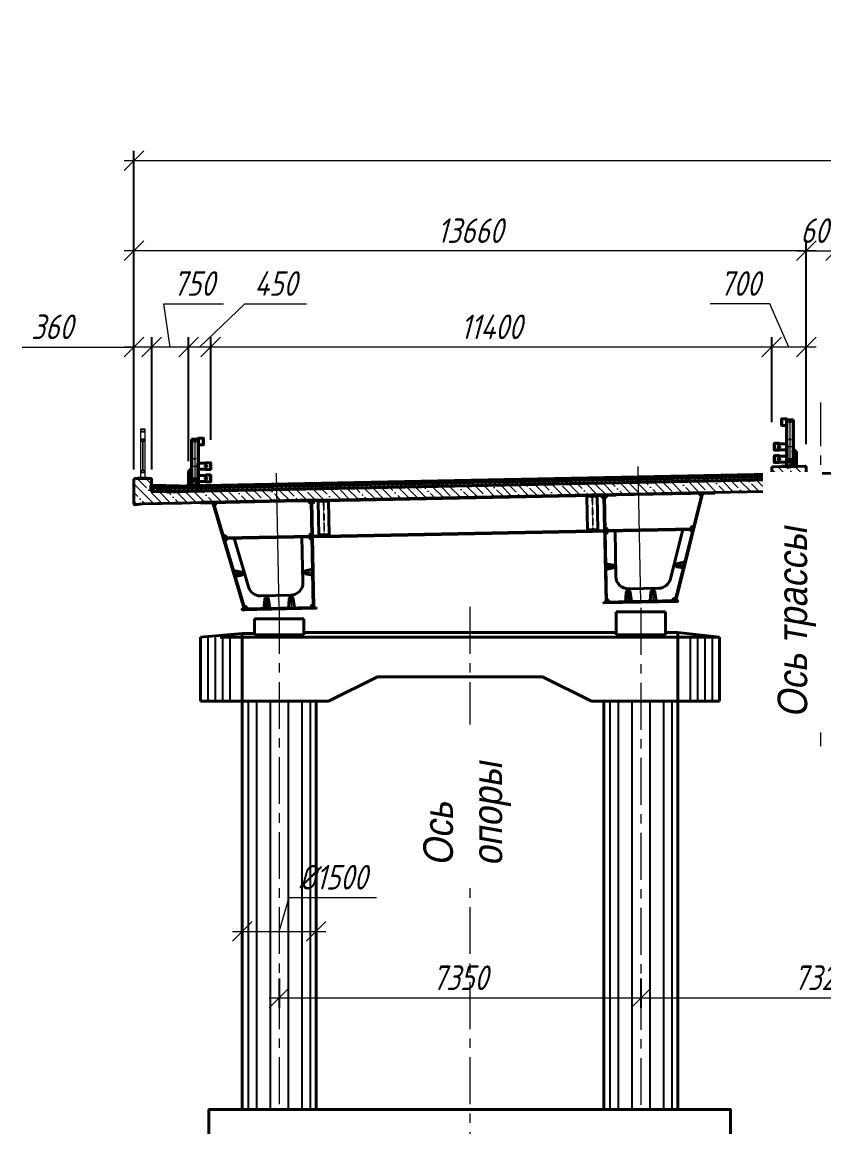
# Model space of a CAD drawing. Header units: millimetres. Extents: x 1864 to 10174863, y -4887456 to 5366151.
# Drawn here: x 8819936 to 8836228, y 5928 to 28370 of the extents above; entities that cross this region are included whole.
import ezdxf

# ---------------------------------------------------------------- set-up
doc = ezdxf.new("R2010")
doc.units = ezdxf.units.MM
for name, pattern in [('CENTER', [50.8, 31.75, -6.35, 6.35, -6.35]), ('DASHED', [7, 5, -2, 0]), ('HIDDEN2', [4.7625, 3.175, -1.5875]), ('JIS_08_11', [12.8, 11, -0.6, 0.6, -0.6])]:
    doc.linetypes.add(name, pattern=pattern)
for name, color, linetype, lineweight in [('!!ТЕКСТ', 3, 'Continuous', 20), ('!OIS-M-bolt', 150, 'Continuous', 20), ('!OIS-M-kontur', 40, 'Continuous', 40), ('!OIS-M-nevidim', 210, 'HIDDEN2', 25), ('!OIS-M-osi', 100, 'JIS_08_11', 20), ('!OIS-M-tonk', 160, 'Continuous', 30), ('S-BALK', 150, 'Continuous', 40), ('S-BALK-PPRB', 80, 'Continuous', 40), ('S-BALK-PROR', 133, 'Continuous', 20), ('S-DRGO', 21, 'Continuous', 20), ('S-GRID', 1, 'CENTER', 20), ('S-METL-TONK-NVEL', 14, 'DASHED', 20), ('S-OPOR', 2, 'Continuous', 40), ('S-POGR', 124, 'Continuous', 20), ('S-SECT-PATT', 105, 'Continuous', 15), ('S-VOTV-NVEL', 1, 'DASHED', 20), ('T-GRID', 52, 'CENTER', 15), ('Бетон', 9, 'Continuous', 40), ('Дорожная одежда', 171, 'Continuous', 40), ('ИС_Размер', 3, 'Continuous', 18), ('Монтажные стыки', 61, 'Continuous', 40), ('Поперечные ребра', 112, 'Continuous', 40), ('Штриховка', 2, 'Continuous', 5)]:
    doc.layers.add(name, color=color, linetype=linetype, lineweight=lineweight)
doc.layers.add('C-GEOL-PATT', color=250, linetype='Continuous')
doc.layers.add('S-PATT', color=252, linetype='Continuous')
doc.styles.add('0', font='isocpeur.ttf', dxfattribs={"width": 0.8, "oblique": 15})
doc.styles.add('ISOCPEUR', font='isocpeur.ttf', dxfattribs={"width": 0.8, "oblique": 15, "height": 2.5})
doc.styles.add('TM', font='mipgost.shx', dxfattribs={"width": 0.9, "oblique": 10})
doc.dimstyles.new('М200', dxfattribs={"dimscale": 200, "dimtxt": 2.5, "dimasz": 2, "dimexe": 1, "dimexo": 1, "dimgap": 0.8, "dimtad": 1, "dimdec": 0, "dimzin": 0, "dimdsep": 46, "dimtxsty": '0', "dimblk": 'OBLIQUE', "dimcen": 0.09, "dimdle": 1, "dimclrd": 256, "dimclre": 256, "dimclrt": 256, "dimadec": 4, "dimazin": 0, "dimtfac": 1, "dimtdec": 0, "dimtmove": 1, "dimatfit": 2, "dimfxl": 1, "dimtolj": 1, "dimtzin": 0, "dimlwd": -1, "dimarcsym": 0})

# ---------------------------------------------------------------- blocks, each defined once
blk = doc.blocks.new('_OBLIQUE')
at = {"color": 0, "linetype": 'ByBlock', "lineweight": -2}
blk.add_line((0.5, 0.5), (-0.5, -0.5), dxfattribs=at)
blk = doc.blocks.new('*D861')
at = {"layer": 'Defpoints', "color": 0, "linetype": 'Continuous', "transparency": 16777216}
for p in [(8822209, 23724), (8835869, 19594), (8822209, 19083)]:
    blk.add_point(p, dxfattribs=at)
at = {"layer": 'ИС_Размер', "lineweight": -2, "transparency": 16777216}
for p, q in [((8822209, 19283), (8822209, 23924)), ((8835869, 19794), (8835869, 23924))]:
    blk.add_line(p, q, dxfattribs=at)
at = {"layer": 'ИС_Размер', "transparency": 16777216}
blk.add_line((8836069, 23724), (8822009, 23724), dxfattribs=at)
at = {"layer": 'ИС_Размер', "linetype": 'Continuous', "transparency": 16777216, "xscale": 400, "yscale": 400, "zscale": 400, "rotation": 180}
blk.add_blockref('_OBLIQUE', (8822209, 23724), dxfattribs=at)
at = {"layer": 'ИС_Размер', "linetype": 'Continuous', "transparency": 16777216, "xscale": 400, "yscale": 400, "zscale": 400}
blk.add_blockref('_OBLIQUE', (8835869, 23724), dxfattribs=at)
at = {"layer": 'ИС_Размер', "linetype": 'Continuous', "transparency": 16777216, "insert": (8829039, 24134), "char_height": 500, "attachment_point": 5, "style": '0'}
blk.add_mtext('\\A1;13660', dxfattribs=at)
blk = doc.blocks.new('*D862')
at = {"layer": 'Defpoints', "color": 0, "linetype": 'Continuous', "transparency": 16777216}
for p in [(8835169, 21770), (8835169, 20044), (8835869, 20058)]:
    blk.add_point(p, dxfattribs=at)
at = {"layer": 'ИС_Размер', "transparency": 16777216}
for p, q in [((8835129, 22650), (8833915, 22650)), ((8835519, 21770), (8835129, 22650)), ((8836069, 21770), (8834969, 21770))]:
    blk.add_line(p, q, dxfattribs=at)
at = {"layer": 'ИС_Размер', "lineweight": -2, "transparency": 16777216}
for p, q in [((8835169, 20244), (8835169, 21970)), ((8835869, 20258), (8835869, 21970))]:
    blk.add_line(p, q, dxfattribs=at)
at = {"layer": 'ИС_Размер', "linetype": 'Continuous', "transparency": 16777216, "xscale": 400, "yscale": 400, "zscale": 400, "rotation": 180}
blk.add_blockref('_OBLIQUE', (8835169, 21770), dxfattribs=at)
at = {"layer": 'ИС_Размер', "linetype": 'Continuous', "transparency": 16777216, "xscale": 400, "yscale": 400, "zscale": 400}
blk.add_blockref('_OBLIQUE', (8835869, 21770), dxfattribs=at)
at = {"layer": 'ИС_Размер', "linetype": 'Continuous', "transparency": 16777216, "insert": (8834522, 23060), "char_height": 500, "attachment_point": 5, "style": '0'}
blk.add_mtext('\\A1;700', dxfattribs=at)
blk = doc.blocks.new('*D863')
at = {"layer": 'Defpoints', "color": 0, "linetype": 'Continuous', "transparency": 16777216}
for p in [(8823769, 21770), (8835169, 20044), (8823769, 19915)]:
    blk.add_point(p, dxfattribs=at)
at = {"layer": 'ИС_Размер', "transparency": 16777216}
blk.add_line((8835369, 21770), (8823569, 21770), dxfattribs=at)
at = {"layer": 'ИС_Размер', "lineweight": -2, "transparency": 16777216}
for p, q in [((8823769, 20115), (8823769, 21970)), ((8835169, 20244), (8835169, 21970))]:
    blk.add_line(p, q, dxfattribs=at)
at = {"layer": 'ИС_Размер', "linetype": 'Continuous', "transparency": 16777216, "xscale": 400, "yscale": 400, "zscale": 400, "rotation": 180}
blk.add_blockref('_OBLIQUE', (8823769, 21770), dxfattribs=at)
at = {"layer": 'ИС_Размер', "linetype": 'Continuous', "transparency": 16777216, "xscale": 400, "yscale": 400, "zscale": 400}
blk.add_blockref('_OBLIQUE', (8835169, 21770), dxfattribs=at)
at = {"layer": 'ИС_Размер', "linetype": 'Continuous', "transparency": 16777216, "insert": (8829469, 22180), "char_height": 500, "attachment_point": 5, "style": '0'}
blk.add_mtext('\\A1;11400', dxfattribs=at)
blk = doc.blocks.new('*D864')
at = {"layer": 'Defpoints', "color": 0, "linetype": 'Continuous', "transparency": 16777216}
for p in [(8823319, 21770), (8823769, 19684), (8823319, 19250)]:
    blk.add_point(p, dxfattribs=at)
at = {"layer": 'ИС_Размер', "transparency": 16777216}
for p, q in [((8823544, 21770), (8824459, 22650)), ((8824459, 22650), (8825713, 22650)), ((8823969, 21770), (8823119, 21770))]:
    blk.add_line(p, q, dxfattribs=at)
at = {"layer": 'ИС_Размер', "lineweight": -2, "transparency": 16777216}
for p, q in [((8823319, 19450), (8823319, 21970)), ((8823769, 19884), (8823769, 21970))]:
    blk.add_line(p, q, dxfattribs=at)
at = {"layer": 'ИС_Размер', "linetype": 'Continuous', "transparency": 16777216, "xscale": 400, "yscale": 400, "zscale": 400, "rotation": 180}
blk.add_blockref('_OBLIQUE', (8823319, 21770), dxfattribs=at)
at = {"layer": 'ИС_Размер', "linetype": 'Continuous', "transparency": 16777216, "xscale": 400, "yscale": 400, "zscale": 400}
blk.add_blockref('_OBLIQUE', (8823769, 21770), dxfattribs=at)
at = {"layer": 'ИС_Размер', "linetype": 'Continuous', "transparency": 16777216, "insert": (8825086, 23060), "char_height": 500, "attachment_point": 5, "style": '0'}
blk.add_mtext('\\A1;450', dxfattribs=at)
blk = doc.blocks.new('*D865')
at = {"layer": 'Defpoints', "color": 0, "linetype": 'Continuous', "transparency": 16777216}
for p in [(8822569, 21770), (8822569, 19083), (8823319, 19250)]:
    blk.add_point(p, dxfattribs=at)
at = {"layer": 'ИС_Размер', "transparency": 16777216}
for p, q in [((8822944, 21770), (8822816, 22650)), ((8822816, 22650), (8824030, 22650)), ((8823519, 21770), (8822369, 21770))]:
    blk.add_line(p, q, dxfattribs=at)
at = {"layer": 'ИС_Размер', "lineweight": -2, "transparency": 16777216}
for p, q in [((8822569, 19283), (8822569, 21970)), ((8823319, 19450), (8823319, 21970))]:
    blk.add_line(p, q, dxfattribs=at)
at = {"layer": 'ИС_Размер', "linetype": 'Continuous', "transparency": 16777216, "xscale": 400, "yscale": 400, "zscale": 400, "rotation": 180}
blk.add_blockref('_OBLIQUE', (8822569, 21770), dxfattribs=at)
at = {"layer": 'ИС_Размер', "linetype": 'Continuous', "transparency": 16777216, "xscale": 400, "yscale": 400, "zscale": 400}
blk.add_blockref('_OBLIQUE', (8823319, 21770), dxfattribs=at)
at = {"layer": 'ИС_Размер', "linetype": 'Continuous', "transparency": 16777216, "insert": (8823423, 23060), "char_height": 500, "attachment_point": 5, "style": '0'}
blk.add_mtext('\\A1;750', dxfattribs=at)
blk = doc.blocks.new('*D866')
at = {"layer": 'Defpoints', "color": 0, "linetype": 'Continuous', "transparency": 16777216}
for p in [(8822209, 21770), (8822209, 19083), (8822569, 19083)]:
    blk.add_point(p, dxfattribs=at)
at = {"layer": 'ИС_Размер', "transparency": 16777216}
for p, q in [((8819936, 21770), (8822209, 21770)), ((8822769, 21770), (8822009, 21770))]:
    blk.add_line(p, q, dxfattribs=at)
at = {"layer": 'ИС_Размер', "lineweight": -2, "transparency": 16777216}
for p, q in [((8822209, 19283), (8822209, 21970)), ((8822569, 19283), (8822569, 21970))]:
    blk.add_line(p, q, dxfattribs=at)
at = {"layer": 'ИС_Размер', "linetype": 'Continuous', "transparency": 16777216, "xscale": 400, "yscale": 400, "zscale": 400, "rotation": 180}
blk.add_blockref('_OBLIQUE', (8822209, 21770), dxfattribs=at)
at = {"layer": 'ИС_Размер', "linetype": 'Continuous', "transparency": 16777216, "xscale": 400, "yscale": 400, "zscale": 400}
blk.add_blockref('_OBLIQUE', (8822569, 21770), dxfattribs=at)
at = {"layer": 'ИС_Размер', "linetype": 'Continuous', "transparency": 16777216, "insert": (8820543, 22180), "char_height": 500, "attachment_point": 5, "style": '0'}
blk.add_mtext('\\A1;360', dxfattribs=at)
blk = doc.blocks.new('tu5262_010_M16_BW_P')
at = {"color": 0, "linetype": 'ByBlock', "lineweight": -2}
blk.add_lwpolyline([(7, -12), (14, 0), (7, 12), (-7, 12), (-14, 0), (-7, -12)], close=True, dxfattribs=at)
blk.add_circle((0, 0), 15, dxfattribs=at)
blk = doc.blocks.new('tu5262_010_M16_NW_S')
at = {"layer": '!OIS-M-nevidim'}
for p, q in [((18, 6), (24, 6)), ((18, -6), (24, -6))]:
    blk.add_line(p, q, dxfattribs=at)
at = {"color": 0, "linetype": 'ByBlock', "lineweight": -2, "ltscale": 0.2}
for p, q in [((3, 7), (18, 7)), ((3, -7), (18, -7))]:
    blk.add_line(p, q, dxfattribs=at)
for points in [[(0, 15), (3, 15), (3, -15), (0, -15)], [(3, 14), (18, 14), (18, -14), (3, -14)], [(18, 8), (24, 8), (24, -8), (18, -8)]]:
    blk.add_lwpolyline(points, dxfattribs=at)
blk = doc.blocks.new('tu5262_010_M16_BW_S')
at = {"color": 0, "linetype": 'ByBlock', "lineweight": -2}
for p, q in [((-3, 6.55), (-13, 6.55)), ((-3, -6.55), (-13, -6.55))]:
    blk.add_line(p, q, dxfattribs=at)
for points in [[(-3, 13.1), (-13, 13.1), (-13, -13.1), (-3, -13.1)], [(0, 15), (-3, 15), (-3, -15), (0, -15)]]:
    blk.add_lwpolyline(points, dxfattribs=at)
blk = doc.blocks.new('tu5262_010_СК')
at = {"layer": '!OIS-M-bolt'}
for p, q in [((0, 6), (12.5, 6)), ((12.5, -8), (12.5, 8)), ((0, -6), (12.5, -6))]:
    blk.add_line(p, q, dxfattribs=at)
at = {"layer": '!OIS-M-bolt', "flags": 128}
for points in [[(0, 8), (20.5, 8)], [(24.5, 12), (34.5, 12), (34.5, -12), (24.5, -12)], [(20.5, -8), (0, -8)]]:
    blk.add_lwpolyline(points, dxfattribs=at)
blk.add_lwpolyline([(6.5, -18), (6.5, -22), (15.5, -22, 0.4142136), (24.5, -13), (24.5, 13, 0.4142136), (15.5, 22), (6.5, 22), (6.5, 18), (15.5, 18, -0.4142136), (20.5, 13), (20.5, -13, -0.4142136), (15.5, -18)], format="xyb", close=True, dxfattribs=at)
at = {"layer": '!OIS-M-osi'}
blk.add_line((44.5, 0), (-38, 0), dxfattribs=at)
at = {"layer": '!OIS-M-tonk'}
blk.add_line((34.5, 0), (24.5, 0), dxfattribs=at)
blk = doc.blocks.new('11МО-500кдж')
at = {"layer": '!OIS-M-nevidim'}
for p, q in [((75, 460), (75, 340)), ((215, 460), (215, 340)), ((75, 210), (75, 90)), ((215, 210), (215, 90))]:
    blk.add_line(p, q, dxfattribs=at)
at = {"layer": '!OIS-M-osi'}
for p, q in [((-35, 900), (96, 900)), ((-98, 300), (-42, 300)), ((-70, 400), (74, 400)), ((-70, 272), (-70, 328)), ((-98, 50), (-42, 50)), ((-30, 125), (-30, 75)), ((30, 125), (30, 75)), ((111, 25), (111, -25))]:
    blk.add_line(p, q, dxfattribs=at)
for points in [[(0, 950), (0, -40)], [(27, 550), (-27, 550)], [(88, 400), (34, 400)], [(88, 150), (34, 150)], [(91, 50), (34, 50)]]:
    blk.add_lwpolyline(points, dxfattribs=at)
at = {"layer": '!OIS-M-tonk'}
blk.add_lwpolyline([(-58, 150), (58, 150)], dxfattribs=at)
for p, q in [((70, 950), (-70, 950)), ((-70, 950), (-70, 8)), ((-66, 950), (-66, 13)), ((66, 950), (66, 8)), ((70, 8), (70, 950))]:
    blk.add_line(p, q)
for points in [[(162, 830), (78, 830, -0.414214), (70, 838), (70, 962, -0.414214), (78, 970), (162, 970, -0.414214), (170, 962), (170, 838, -0.414214)], [(166, 838, -0.414214), (162, 834), (78, 834, -0.414214), (74, 838), (74, 962, -0.414214), (78, 966), (162, 966, -0.414214), (166, 962)], [(228, 330), (312, 330, 0.414214), (320, 338), (320, 462, 0.414214), (312, 470), (228, 470, 0.414214), (220, 462), (220, 338, 0.414214)], [(316, 338, -0.414214), (312, 334), (228, 334, -0.414214), (224, 338), (224, 462, -0.414214), (228, 466), (312, 466, -0.414214), (316, 462)], [(312, 80), (228, 80, -0.414214), (220, 88), (220, 212, -0.414214), (228, 220), (312, 220, -0.414214), (320, 212), (320, 88, -0.414214)], [(312, 84), (228, 84, -0.414214), (224, 88), (224, 212, -0.414214), (228, 216), (312, 216, -0.414214), (316, 212), (316, 88, -0.414214)]]:
    blk.add_lwpolyline(points, format="xyb", close=True)
for points in [[(70, 340), (220, 340), (220, 460), (70, 460)], [(70, 90), (220, 90), (220, 210), (70, 210)]]:
    blk.add_lwpolyline(points, close=True)
for points in [[(-130, 8), (-130, 293), (-80, 343), (-80, 343), (-70, 343), (-70, 8), (-130, 8)], [(-58, 8), (-58, 0), (58, 0), (58, 8), (-58, 8), (-58, 0)]]:
    blk.add_lwpolyline(points)
for points in [[(158, 0), (63, 0, -0.414214), (58, 5), (58, 448), (66, 448), (66, 13, 0.414214), (71, 8), (158, 8), (158, 0)], [(-155, 0), (-63, 0, 0.414214), (-58, 5), (-58, 150), (-66, 150), (-66, 13, -0.414214), (-71, 8), (-155, 8), (-155, 0)]]:
    blk.add_lwpolyline(points, format="xyb")
at = {"layer": '!OIS-M-bolt', "extrusion": (0, 0, -1), "zscale": -0.9999999999999998}
for p in [(0, 900), (0, 550), (30, 100), (-30, 100)]:
    blk.add_blockref('tu5262_010_M16_BW_P', p, dxfattribs=at)
at = {"layer": '!OIS-M-bolt', "extrusion": (0, 0, -1), "xscale": -1, "zscale": -1, "rotation": 180}
for name, p in [('tu5262_010_M16_NW_S', (-66, 900)), ('tu5262_010_M16_BW_S', (-74, 900)), ('tu5262_010_M16_NW_S', (-58, 400)), ('tu5262_010_M16_BW_S', (-70, 400)), ('tu5262_010_M16_NW_S', (-215, 400)), ('tu5262_010_M16_NW_S', (-58, 150)), ('tu5262_010_M16_NW_S', (-58, 50)), ('tu5262_010_M16_BW_S', (-70, 150)), ('tu5262_010_M16_BW_S', (-70, 50)), ('tu5262_010_M16_NW_S', (-215, 150))]:
    blk.add_blockref(name, p, dxfattribs=at)
at = {"layer": '!OIS-M-bolt', "extrusion": (0, 0, -1), "zscale": -1, "rotation": 180}
for name, p in [('tu5262_010_M16_BW_S', (70, 300)), ('tu5262_010_M16_NW_S', (66, 300)), ('tu5262_010_M16_BW_S', (70, 50)), ('tu5262_010_M16_NW_S', (58, 50))]:
    blk.add_blockref(name, p, dxfattribs=at)
at = {"layer": '!OIS-M-bolt', "color": 0, "linetype": 'ByBlock', "extrusion": (0, 0, -1), "xscale": -1, "zscale": -1}
for p in [(-220, 400), (-220, 150)]:
    blk.add_blockref('tu5262_010_СК', p, dxfattribs=at)
blk = doc.blocks.new('Из_буфера16138')
at = {"layer": 'S-SECT-PATT'}
h = blk.add_hatch(dxfattribs=at)
h.set_pattern_fill('ANSI37', color=256, scale=5)
h.set_pattern_definition([(45, (-5201642.761, -517269.572), (-11.22532015, 11.22532015), []), (135, (-5201642.761, -517269.572), (-11.22532015, -11.22532015), [])])
h.paths.add_polyline_path([(-102, 0), (92, 0), (92, 10), (-92, 10)])
at = {"layer": 'S-DRGO'}
blk.add_lwpolyline([(92, 0), (-92, 0), (-92, 10), (92, 10)], close=True, dxfattribs=at)
at = {"layer": 'S-POGR'}
for points in [[(-34, 1004), (34, 1004, -0.414214), (40, 998), (40, 950, -0.414214), (34, 944), (-34, 944, -0.414214), (-40, 950), (-40, 998, -0.414214)], [(-34, 1000), (34, 1000, -0.414214), (36, 998), (36, 950, -0.414214), (34, 948), (-34, 948, -0.414214), (-36, 950), (-36, 998, -0.414214)]]:
    blk.add_lwpolyline(points, format="xyb", close=True, dxfattribs=at)
for points in [[(40, 16), (-40, 16), (-40, 944), (40, 944), (40, 16)], [(30, 794), (-30, 794), (-30, 754), (30, 754), (30, 794)], [(7, 754), (-7, 754), (-7, 156), (7, 156), (7, 754)], [(30, 156), (-30, 156), (-30, 116), (30, 116), (30, 156)]]:
    blk.add_lwpolyline(points, dxfattribs=at)
for points in [[(26, 790), (-26, 790), (-26, 758), (26, 758)], [(-92, 16), (-92, 10), (92, 10), (92, 16)], [(26, 152), (-26, 152), (-26, 120), (26, 120)]]:
    blk.add_lwpolyline(points, close=True, dxfattribs=at)
blk = doc.blocks.new('*D853')
at = {"layer": 'Defpoints', "color": 0, "linetype": 'Continuous', "transparency": 16777216}
for p in [(8836469, 23724), (8835869, 23479), (8836469, 23479)]:
    blk.add_point(p, dxfattribs=at)
at = {"layer": 'ИС_Размер', "lineweight": -2, "transparency": 16777216}
for p, q in [((8835869, 23679), (8835869, 23924)), ((8836469, 23679), (8836469, 23924))]:
    blk.add_line(p, q, dxfattribs=at)
at = {"layer": 'ИС_Размер', "transparency": 16777216}
blk.add_line((8835669, 23724), (8836669, 23724), dxfattribs=at)
at = {"layer": 'ИС_Размер', "linetype": 'Continuous', "transparency": 16777216, "xscale": 400, "yscale": 400, "zscale": 400, "rotation": 180}
blk.add_blockref('_OBLIQUE', (8835869, 23724), dxfattribs=at)
at = {"layer": 'ИС_Размер', "linetype": 'Continuous', "transparency": 16777216, "xscale": 400, "yscale": 400, "zscale": 400}
blk.add_blockref('_OBLIQUE', (8836469, 23724), dxfattribs=at)
at = {"layer": 'ИС_Размер', "linetype": 'Continuous', "transparency": 16777216, "insert": (8836169, 24134), "char_height": 500, "attachment_point": 5, "style": '0'}
blk.add_mtext('\\A1;600', dxfattribs=at)
blk = doc.blocks.new('*D854')
at = {"layer": 'Defpoints', "color": 0, "linetype": 'Continuous', "transparency": 16777216}
for p in [(8854079, 25558), (8854079, 19684), (8822209, 19083)]:
    blk.add_point(p, dxfattribs=at)
at = {"layer": 'ИС_Размер', "lineweight": -2, "transparency": 16777216}
for p, q in [((8822209, 19283), (8822209, 25758)), ((8854079, 19884), (8854079, 25758))]:
    blk.add_line(p, q, dxfattribs=at)
at = {"layer": 'ИС_Размер', "transparency": 16777216}
blk.add_line((8822009, 25558), (8854279, 25558), dxfattribs=at)
at = {"layer": 'ИС_Размер', "linetype": 'Continuous', "transparency": 16777216, "xscale": 400, "yscale": 400, "zscale": 400, "rotation": 180}
blk.add_blockref('_OBLIQUE', (8822209, 25558), dxfattribs=at)
at = {"layer": 'ИС_Размер', "linetype": 'Continuous', "transparency": 16777216, "xscale": 400, "yscale": 400, "zscale": 400}
blk.add_blockref('_OBLIQUE', (8854079, 25558), dxfattribs=at)
at = {"layer": 'ИС_Размер', "linetype": 'Continuous', "transparency": 16777216, "insert": (8838144, 25968), "char_height": 500, "attachment_point": 5, "style": '0'}
blk.add_mtext('\\A1;31870', dxfattribs=at)
blk = doc.blocks.new('*D855')
at = {"layer": 'Defpoints', "color": 0, "linetype": 'Continuous', "transparency": 16777216}
for p in [(8839829, 10018), (8832509, 9145), (8839829, 8548)]:
    blk.add_point(p, dxfattribs=at)
at = {"layer": 'ИС_Размер', "lineweight": -2, "transparency": 16777216}
for p, q in [((8839829, 9818), (8839829, 8348)), ((8832509, 8945), (8832509, 8348))]:
    blk.add_line(p, q, dxfattribs=at)
at = {"layer": 'ИС_Размер', "transparency": 16777216}
blk.add_line((8832309, 8548), (8840029, 8548), dxfattribs=at)
at = {"layer": 'ИС_Размер', "linetype": 'Continuous', "transparency": 16777216, "xscale": 400, "yscale": 400, "zscale": 400, "rotation": 180}
blk.add_blockref('_OBLIQUE', (8832509, 8548), dxfattribs=at)
at = {"layer": 'ИС_Размер', "linetype": 'Continuous', "transparency": 16777216, "xscale": 400, "yscale": 400, "zscale": 400}
blk.add_blockref('_OBLIQUE', (8839829, 8548), dxfattribs=at)
at = {"layer": 'ИС_Размер', "linetype": 'Continuous', "transparency": 16777216, "insert": (8836169, 8958), "char_height": 500, "attachment_point": 5, "style": '0'}
blk.add_mtext('\\A1;7320', dxfattribs=at)
blk = doc.blocks.new('*D857')
at = {"layer": 'Defpoints', "color": 0, "linetype": 'Continuous', "transparency": 16777216}
for p in [(8825159, 9145), (8832509, 9145), (8832509, 8548)]:
    blk.add_point(p, dxfattribs=at)
at = {"layer": 'ИС_Размер', "lineweight": -2, "transparency": 16777216}
for p, q in [((8825159, 8945), (8825159, 8348)), ((8832509, 8945), (8832509, 8348))]:
    blk.add_line(p, q, dxfattribs=at)
at = {"layer": 'ИС_Размер', "transparency": 16777216}
blk.add_line((8824959, 8548), (8832709, 8548), dxfattribs=at)
at = {"layer": 'ИС_Размер', "linetype": 'Continuous', "transparency": 16777216, "xscale": 400, "yscale": 400, "zscale": 400, "rotation": 180}
blk.add_blockref('_OBLIQUE', (8825159, 8548), dxfattribs=at)
at = {"layer": 'ИС_Размер', "linetype": 'Continuous', "transparency": 16777216, "xscale": 400, "yscale": 400, "zscale": 400}
blk.add_blockref('_OBLIQUE', (8832509, 8548), dxfattribs=at)
at = {"layer": 'ИС_Размер', "linetype": 'Continuous', "transparency": 16777216, "insert": (8828834, 8958), "char_height": 500, "attachment_point": 5, "style": '0'}
blk.add_mtext('\\A1;7350', dxfattribs=at)
blk = doc.blocks.new('*D858')
at = {"layer": 'Defpoints', "color": 0, "linetype": 'Continuous', "transparency": 16777216}
for p in [(8824409, 9900), (8825909, 9900), (8825909, 9900)]:
    blk.add_point(p, dxfattribs=at)
at = {"layer": 'ИС_Размер', "transparency": 16777216}
for p, q in [((8825159, 9900), (8825366, 10590)), ((8825366, 10590), (8827140, 10590)), ((8824209, 9900), (8826109, 9900))]:
    blk.add_line(p, q, dxfattribs=at)
at = {"layer": 'ИС_Размер', "linetype": 'Continuous', "transparency": 16777216, "xscale": 400, "yscale": 400, "zscale": 400, "rotation": 180}
blk.add_blockref('_OBLIQUE', (8824409, 9900), dxfattribs=at)
at = {"layer": 'ИС_Размер', "linetype": 'Continuous', "transparency": 16777216, "xscale": 400, "yscale": 400, "zscale": 400}
blk.add_blockref('_OBLIQUE', (8825909, 9900), dxfattribs=at)
at = {"layer": 'ИС_Размер', "linetype": 'Continuous', "transparency": 16777216, "insert": (8826253, 11000), "char_height": 500, "attachment_point": 5, "style": '0'}
blk.add_mtext('\\A1;%%C1500', dxfattribs=at)

msp = doc.modelspace()

# ---------------------------------------------------------------- hatches: boundary and pattern name
at = {"layer": 'Штриховка', "ltscale": 166.666667}
h = msp.add_hatch(dxfattribs=at)
h.set_pattern_fill('БЕТОН И ИЗДЕЛИЯ ИЗ НЕГО', color=256, scale=50, angle=180, pattern_type=2)
h.set_pattern_definition([(135, (8997612.2, -174445.92), (176.7767, 176.7767), []), (135, (8997435.42, -174445.92), (176.7767, 176.7767), [312.5, -67.5, 0, -67.5])])
h.paths.add_polyline_path([(8835698.9, 18851.2), (8835848.9, 18831.2), (8835868.9, 18851.2), (8835868.9, 19330.7), (8835848.9, 19350.3), (8835188.9, 19337.1), (8835168.9, 19316.7), (8835168.9, 19186.7), (8835188.9, 19186.7), (8835188.9, 19096.7), (8835163.3, 19070.6), (8822968.9, 18826.7), (8822574, 18836.6), (8822548.6, 18862.5), (8822548.6, 18952.4), (8822568.6, 18952.5), (8822568.6, 19082.5), (8822548.6, 19102.5), (8822228.6, 19102.5), (8822208.6, 19082.5), (8822208.6, 18582.8), (8822228.6, 18562.8), (8822378.6, 18582.8)])
h = msp.add_hatch(dxfattribs=at)
h.set_pattern_fill('НЕМЕТАЛЛИЧЕСКИЕ МАТЕРИАЛЫ', color=256, scale=25, angle=180, pattern_type=2)
h.set_pattern_definition([(135, (8997612.19, -174445.92), (44.194174, 44.194174), []), (45, (8997612.19, -174445.92), (44.194174, -44.194174), [])])
edge = h.paths.add_edge_path()
edge.add_line((8835163.3, 19070.6), (8835188.9, 19096.7))
edge.add_line((8835188.9, 19096.7), (8835188.9, 19186.7))
edge.add_line((8835188.9, 19186.7), (8835170.3, 19186.7))
edge.add_line((8835170.3, 19186.7), (8835071.1, 19184.7))
edge.add_line((8835071.1, 19184.7), (8823506.9, 18953.5))
edge.add_line((8823506.9, 18953.5), (8823506.9, 18950.3))
edge.add_line((8823506.9, 18950.3), (8823459.9, 18950.3))
edge.add_line((8823459.9, 18950.3), (8823411.9, 18950.3))
edge.add_arc((8823411.9, 18955.3), 5, 229.53933, 269.99942)
edge.add_line((8823408.7, 18951.5), (8823406.9, 18951.5))
edge.add_line((8823406.9, 18950.3), (8823406.9, 18951.5))
edge.add_line((8822968.9, 18942.7), (8823406.9, 18950.3))
edge.add_line((8822968.9, 18942.7), (8822568.6, 18960.7))
edge.add_line((8822568.6, 18960.7), (8822547.3, 18863.8))
edge.add_line((8822547.3, 18863.8), (8822572.7, 18837.9))
edge.add_line((8822968.9, 18826.7), (8822572.7, 18837.9))
edge.add_line((8822968.9, 18826.7), (8835163.3, 19070.6))

# ---------------------------------------------------------------- linework, layer by layer
at = {"layer": 'S-BALK', "ltscale": 333.333333}
for p, q in [((8824458.7, 16434, -5778.2), (8824408.8, 16433, -5778.2)), ((8833207.1, 16600.9, -5778.2), (8833257.1, 16601.9, -5778.2))]:
    msp.add_line(p, q, dxfattribs=at)
at = {"layer": 'S-BALK', "ltscale": 333.333333, "elevation": -5778.2, "flags": 128}
for points in [[(8826054.4, 18666.3), (8825574.5, 18656.7), (8825574.8, 18640.7), (8826054.7, 18650.3), (8826054.4, 18666.3)], [(8825820.8, 18645.7), (8825864.1, 16478.1), (8825852.1, 16477.9), (8825808.8, 18645.4), (8825820.8, 18645.7)], [(8831523.4, 18767.7), (8832003.3, 18777.3), (8832003.6, 18761.3), (8831523.7, 18751.7), (8831523.4, 18767.7)], [(8831757.7, 18756.4), (8831801, 16588.8), (8831813, 16589.1), (8831769.7, 18756.6), (8831757.7, 18756.4)], [(8833217.3, 16617.2), (8833205.7, 16620.1), (8833752.7, 18796.3), (8833764.3, 18793.4), (8833217.3, 16617.2)], [(8833523, 18807.7), (8834002.9, 18817.3), (8834003.2, 18801.3), (8833523.3, 18791.7), (8833523, 18807.7)], [(8824054.8, 18626.3), (8823574.9, 18616.7), (8823575.2, 18600.7), (8824055.1, 18610.3), (8824054.8, 18626.3)], [(8824447.8, 16449.8), (8824459.4, 16453.2), (8823825.8, 18605.8), (8823814.3, 18602.4), (8824447.8, 16449.8)], [(8831757, 16588), (8831757.4, 16572), (8833257.1, 16601.9), (8833256.7, 16617.9), (8831757, 16588)], [(8825908.1, 16479), (8825908.5, 16463), (8824408.8, 16433), (8824408.4, 16449), (8825908.1, 16479)]]:
    msp.add_lwpolyline(points, dxfattribs=at)
at = {"layer": 'S-BALK', "ltscale": 166.666667, "elevation": -5778.2, "flags": 128}
for points in [[(8826068.7, 17954.5), (8826069.1, 17934.5), (8825835.1, 17929.8), (8825820.8, 18645.7), (8826054.7, 18650.3)], [(8826054.7, 18650.3), (8826055.1, 18634.3)], [(8831537.7, 18055.9), (8831538.1, 18035.9), (8831772, 18040.5), (8831757.7, 18756.4), (8831523.7, 18751.7)], [(8831523.7, 18751.7), (8831524.1, 18735.7)], [(8831772, 18040.5), (8831538.1, 18035.9), (8831538.3, 18023.9), (8831772.2, 18028.5), (8831772, 18040.5)], [(8831784, 18040.8), (8831784.2, 18028.8), (8833568.8, 18064.5), (8833568.5, 18076.5), (8831784, 18040.8)], [(8825823.1, 17929.6), (8825823.4, 17917.6), (8824038.8, 17881.9), (8824038.6, 17893.9), (8825823.1, 17929.6)], [(8825835.1, 17929.8), (8826069.1, 17934.5), (8826069.3, 17922.5), (8825835.4, 17917.8), (8825835.1, 17929.8)]]:
    msp.add_lwpolyline(points, dxfattribs=at)
at = {"layer": 'S-BALK', "ltscale": 166.666667}
for centre, start, end in [((8825808.8, 18645.4, -5778.2), 181.14576, 271.14576), ((8825820.8, 18645.7, -5778.2), 271.14576, 1.14576), ((8831757.7, 18756.4, -5778.2), 181.14576, 271.14576), ((8831769.7, 18756.6, -5778.2), 271.14576, 1.14576), ((8833752.7, 18796.3, -5778.2), 181.14576, 255.89064), ((8823825.8, 18605.8, -5778.2), 286.40088, 1.14576), ((8825823.1, 17929.6, -5778.2), 91.14576, 181.14576), ((8831784, 18040.8, -5778.2), 1.14576, 91.14576), ((8833571.8, 18076.5, -5778.2), 75.89064, 181.14576), ((8824035.3, 17893.8, -5778.2), 1.14576, 106.40088)]:
    msp.add_arc(centre, 50, start, end, dxfattribs=at)
at = {"layer": 'S-BALK-PPRB', "ltscale": 166.666667, "elevation": -5778.2, "flags": 128}
for points in [[(8824054.8, 18626.3), (8825574.5, 18656.7), (8825574.8, 18644.7), (8824055.1, 18614.3), (8824054.8, 18626.3)], [(8826464.4, 18666.5), (8826464.7, 18654.5), (8831513.7, 18755.5), (8831513.4, 18767.5), (8826054.6, 18658.3)], [(8826055.2, 18626.3), (8826054.8, 18646.3), (8831513.7, 18755.5)], [(8831513.7, 18755.5), (8831514.1, 18735.5)], [(8833523, 18807.7), (8832003.3, 18777.3), (8832003.6, 18765.3), (8833523.3, 18795.7), (8833523, 18807.7)], [(8831527.7, 18055.7), (8831528.1, 18035.7), (8826069.2, 17926.5), (8826068.8, 17946.5)], [(8826069.2, 17926.5), (8826069.5, 17914.5), (8831528.3, 18023.7), (8831528.1, 18035.7), (8826069.2, 17926.5)]]:
    msp.add_lwpolyline(points, dxfattribs=at)
at = {"layer": 'S-BALK-PPRB', "ltscale": 166.666667, "elevation": -5778.2}
for points in [[(8833361.5, 18060.3), (8833109.9, 17059.3, -0.3382133), (8832872.4, 16870.3), (8832257.7, 16858, -0.4142136), (8832002.8, 17103), (8831984.2, 18032.8)], [(8824246.1, 17886), (8824537.5, 16895.9, 0.3382133), (8824782.4, 16716.5), (8825397, 16728.8, 0.4142136), (8825642, 16983.8), (8825623.4, 17913.6)], [(8824848.3, 16457.8), (8824864.9, 16642.5, -0.8962312), (8824944.4, 16644.1), (8824968.3, 16460.2)], [(8825468.2, 16470.2), (8825444.3, 16654.1, 0.8962312), (8825364.8, 16652.5), (8825348.2, 16467.8)], [(8832197, 16596.8), (8832213.5, 16781.5, -0.8962312), (8832293, 16783.1), (8832316.9, 16599.1)], [(8832816.8, 16609.1), (8832792.9, 16793.1, 0.8962312), (8832713.4, 16791.5), (8832696.9, 16606.7)]]:
    msp.add_lwpolyline(points, format="xyb", dxfattribs=at)
at = {"layer": 'S-BALK-PPRB', "elevation": -5778.2, "flags": 128}
for points in [[(8831797.5, 17367.9), (8831944.2, 17340.2, -0.8121077), (8831945.4, 17281.5), (8831799.9, 17247.9)], [(8833402.8, 17404), (8833238.2, 17366.1, 0.8121077), (8833239.4, 17307.4), (8833372.2, 17282.3)], [(8824231.1, 17228.6), (8824397, 17197.3, -0.8121077), (8824398.2, 17138.6), (8824266.6, 17108.2)], [(8825836.6, 17256.7), (8825691.1, 17223.1, 0.8121077), (8825692.2, 17164.4), (8825839, 17136.7)]]:
    msp.add_lwpolyline(points, format="xyb", dxfattribs=at)
at = {"layer": 'S-BALK-PPRB', "ltscale": 166.666667}
for centre, start, end in [((8831784.2, 18028.8, -5778.2), 271.14576, 1.14576), ((8833568.8, 18064.5, -5778.2), 181.14576, 255.89064), ((8824038.8, 17881.9, -5778.2), 286.40088, 1.14576), ((8825823.4, 17917.6, -5778.2), 181.14576, 271.14576), ((8831813, 16589.1, -5778.2), 1.14576, 91.14576), ((8833204.9, 16616.9, -5778.2), 75.89064, 181.14576), ((8824460.3, 16450, -5778.2), 1.14576, 106.40088), ((8825852.1, 16477.9, -5778.2), 91.14576, 181.14576)]:
    msp.add_arc(centre, 50, start, end, dxfattribs=at)
at = {"layer": 'S-BALK-PROR', "elevation": -5778.2}
for points in [[(8831798.8, 17301.9), (8831938.8, 17304.7), (8831938.5, 17316.7), (8831798.5, 17313.9)], [(8833385.1, 17333.7), (8833245.1, 17330.9), (8833244.9, 17342.9), (8833384.8, 17345.7)], [(8824251.6, 17159), (8824391.6, 17161.8), (8824391.3, 17173.8), (8824251.4, 17171)], [(8825837.9, 17190.7), (8825697.9, 17187.9), (8825697.7, 17199.9), (8825837.7, 17202.7)], [(8824897.7, 16638.8), (8824911.7, 16639.1), (8824915.3, 16459.1), (8824901.3, 16458.8)], [(8825411.6, 16649.1), (8825397.6, 16648.8), (8825401.2, 16468.8), (8825415.2, 16469.1)], [(8832246.4, 16777.8), (8832260.3, 16778.1), (8832263.9, 16598.1), (8832250, 16597.8)], [(8832760.2, 16788.1), (8832746.3, 16787.8), (8832749.9, 16607.8), (8832763.8, 16608.1)]]:
    msp.add_lwpolyline(points, close=True, dxfattribs=at)
at = {"layer": 'S-GRID', "linetype": 'CENTER', "ltscale": 30}
for p, q in [((8836168.9, 13660.2, -5778.2), (8836168.9, 20640.2, -5778.2)), ((8825158.6, 16489.3, -5778.2), (8825158.6, 6279.2, -5778.2)), ((8829033.6, 16489.3, -5778.2), (8829033.6, -2299.6, -5778.2)), ((8832508.6, 16471, -5778.2), (8832508.6, 6279.2, -5778.2))]:
    msp.add_line(p, q, dxfattribs=at)
at = {"layer": 'S-METL-TONK-NVEL'}
for p, q in [((8826055.1, 18634.3, -5778.2), (8826068.7, 17954.5, -5778.2)), ((8826065.1, 18634.5, -5778.2), (8826078.7, 17954.7, -5778.2)), ((8831514.1, 18735.5, -5778.2), (8831527.7, 18055.7, -5778.2)), ((8831524.1, 18735.7, -5778.2), (8831537.7, 18055.9, -5778.2))]:
    msp.add_line(p, q, dxfattribs=at)
at = {"layer": 'S-OPOR'}
for p, q in [((8832008.6, 16387.6, -5778.2), (8833008.6, 16387.6, -5778.2)), ((8832008.6, 16387.6, -5778.2), (8832008.6, 15923.1, -5778.2)), ((8833008.6, 16387.6, -5778.2), (8833008.6, 15923.1, -5778.2)), ((8825658.6, 16248, -5778.2), (8824658.6, 16248, -5778.2)), ((8824658.6, 16248, -5778.2), (8824658.6, 15923.1, -5778.2)), ((8825658.6, 16248, -5778.2), (8825658.6, 15923.1, -5778.2)), ((8823558.6, 15873, -5778.2), (8824408.6, 15948, -5778.2)), ((8824408.6, 15948, -5778.2), (8824408.6, 14573, -5778.2)), ((8824408.6, 15948, -5778.2), (8824658.6, 15948, -5778.2)), ((8825658.6, 15973, -5778.2), (8832008.6, 15973, -5778.2)), ((8833258.6, 15973, -5778.2), (8833008.6, 15973, -5778.2)), ((8833258.6, 15973, -5778.2), (8833258.6, 14573, -5778.2)), ((8833258.6, 15973, -5778.2), (8834108.6, 15873, -5778.2)), ((8823558.6, 15873, -5778.2), (8823558.6, 14573, -5778.2)), ((8823958.6, 15873, -5778.2), (8834108.6, 15873, -5778.2)), ((8824658.6, 15923.1, -5778.2), (8825658.6, 15923.1, -5778.2)), ((8833008.6, 15923.1, -5778.2), (8832008.6, 15923.1, -5778.2)), ((8834108.6, 15873, -5778.2), (8834108.6, 14573, -5778.2)), ((8827158.6, 15073, -5778.2), (8826158.6, 14573, -5778.2)), ((8827158.6, 15073, -5778.2), (8830508.6, 15073, -5778.2)), ((8831508.6, 14573, -5778.2), (8830508.6, 15073, -5778.2)), ((8823558.6, 14573, -5778.2), (8826158.6, 14573, -5778.2)), ((8824408.6, 14573, -5778.2), (8824408.6, 6279.2, -5778.2)), ((8825908.6, 14573, -5778.2), (8825908.6, 6279.2, -5778.2)), ((8831508.6, 14573, -5778.2), (8834108.6, 14573, -5778.2)), ((8831758.6, 14573, -5778.2), (8831758.6, 6279.2, -5778.2)), ((8833258.6, 14573, -5778.2), (8833258.6, 6279.2, -5778.2))]:
    msp.add_line(p, q, dxfattribs=at)
at = {"layer": 'S-OPOR', "elevation": -5778.2}
msp.add_lwpolyline([(8823734, 279.1), (8834334, 279.1), (8834333.6, 6279.2), (8823733.6, 6279.2)], close=True, dxfattribs=at)
at = {"layer": 'S-PATT'}
for p, q in [((8823708.6, 15873, -5778.2), (8823708.6, 14573, -5778.2)), ((8823858.6, 15873, -5778.2), (8823858.6, 14573, -5778.2)), ((8824008.6, 15873, -5778.2), (8824008.6, 14573, -5778.2)), ((8824158.6, 15873, -5778.2), (8824158.6, 14573, -5778.2)), ((8833508.6, 15873, -5778.2), (8833508.6, 14573, -5778.2)), ((8833658.6, 15873, -5778.2), (8833658.6, 14573, -5778.2)), ((8833808.6, 15873, -5778.2), (8833808.6, 14573, -5778.2)), ((8833958.6, 15873, -5778.2), (8833958.6, 14573, -5778.2)), ((8824527.6, 14573, -5778.2), (8824527.6, 6279.2, -5778.2)), ((8824696, 14573, -5778.2), (8824696, 6279.2, -5778.2)), ((8824976.5, 14573, -5778.2), (8824976.5, 6279.2, -5778.2)), ((8825340.7, 14573, -5778.2), (8825340.7, 6279.2, -5778.2)), ((8825621.2, 14573, -5778.2), (8825621.2, 6279.2, -5778.2)), ((8825789.6, 14573, -5778.2), (8825789.6, 6279.2, -5778.2)), ((8831877.6, 14573, -5778.2), (8831877.6, 6279.2, -5778.2)), ((8832046, 14573, -5778.2), (8832046, 6279.2, -5778.2)), ((8832326.5, 14573, -5778.2), (8832326.5, 6279.2, -5778.2)), ((8832690.7, 14573, -5778.2), (8832690.7, 6279.2, -5778.2)), ((8832971.2, 14573, -5778.2), (8832971.2, 6279.2, -5778.2)), ((8833139.6, 14573, -5778.2), (8833139.6, 6279.2, -5778.2))]:
    msp.add_line(p, q, dxfattribs=at)
at = {"layer": 'S-VOTV-NVEL', "ltscale": 166.666667}
msp.add_line((8834043.8, 19048.2, -5778.2), (8834043.5, 19054.2, -5778.2), dxfattribs=at)
at = {"layer": 'T-GRID', "ltscale": 166.666667, "elevation": -5778.2, "flags": 128}
for points in [[(8832507.2, 16587), (8832452.1, 19344.4)], [(8825158.6, 16448), (8825103.5, 19205.4)]]:
    msp.add_lwpolyline(points, dxfattribs=at)
at = {"layer": 'Бетон', "ltscale": 333.333333, "elevation": -5778.2}
for points in [[(8822685.5, 18832.3), (8822968.9, 18826.7), (8835163.3, 19070.6), (8835188.9, 19096.7), (8835188.9, 19186.7), (8835168.9, 19186.7), (8835168.9, 19316.7), (8835188.9, 19337.1), (8835848.9, 19350.3), (8835868.9, 19330.7), (8835868.9, 18851.2), (8835848.9, 18831.2), (8835698.9, 18851.2), (8822685.5, 18591)], [(8823184.9, 18600.9), (8822378.6, 18582.8), (8822228.6, 18562.8), (8822208.6, 18582.8), (8822208.6, 19082.5), (8822228.6, 19102.5), (8822548.6, 19102.5), (8822568.6, 19082.5), (8822568.6, 18952.5), (8822548.6, 18952.5), (8822548.6, 18862.5), (8822574, 18836.6), (8823185.4, 18835.3)]]:
    msp.add_lwpolyline(points, dxfattribs=at)
at = {"layer": 'Дорожная одежда', "color": 1, "linetype": 'DASHED', "ltscale": 10, "const_width": 6, "elevation": -5778.2}
for points in [[(8835166.3, 19073.6), (8822969, 18829.7), (8822685.5, 18835.3)], [(8823145.2, 18825.1), (8822574, 18836.6)]]:
    msp.add_lwpolyline(points, dxfattribs=at)
at = {"layer": 'Дорожная одежда', "ltscale": 333.333333, "elevation": -5778.2}
for points in [[(8836168.9, 19206.7), (8822968.9, 18942.7), (8822685.5, 18948.4)], [(8835188.9, 19137.1), (8822968.9, 18892.7), (8822685.5, 18898.4)], [(8836168.9, 19206.7), (8836379.5, 19202.5)], [(8823134.2, 18899.4), (8822548.6, 18911.1)], [(8823134.2, 18949.4), (8822568.6, 18960.7)]]:
    msp.add_lwpolyline(points, dxfattribs=at)
at = {"layer": 'Дорожная одежда', "color": 1, "ltscale": 10, "elevation": -5778.2}
for points in [[(8835166.2, 19076.6), (8822969, 18832.7), (8822685.5, 18838.3)], [(8835166.3, 19070.6), (8822969, 18826.7), (8822685.5, 18832.3)], [(8823145.2, 18828.1), (8822571, 18839.6)], [(8823145.2, 18822.1), (8822577, 18833.5)]]:
    msp.add_lwpolyline(points, dxfattribs=at)
at = {"layer": 'Монтажные стыки', "ltscale": 166.666667, "elevation": -5778.2}
for points in [[(8825968.7, 17952.5), (8826178.6, 17956.7), (8826165, 18636.5), (8825955.1, 18632.3)], [(8831637.6, 18057.9), (8831427.7, 18053.7), (8831414.1, 18733.5), (8831624, 18737.7)]]:
    msp.add_lwpolyline(points, close=True, dxfattribs=at)
at = {"layer": 'Поперечные ребра', "ltscale": 333.333333, "elevation": -5778.2}
for points in [[(8831519.4, 18767.6), (8831519.6, 18755.6), (8826458.7, 18654.4), (8826458.5, 18666.4)], [(8831519.4, 18767.6), (8831519.6, 18755.6), (8826458.7, 18654.4), (8826458.5, 18666.4)], [(8831513.4, 18767.5), (8831513.7, 18755.5), (8826464.7, 18654.5), (8826464.4, 18666.5)]]:
    msp.add_lwpolyline(points, close=True, dxfattribs=at)

# ---------------------------------------------------------------- block references
at = {"layer": '!OIS-M-kontur', "xscale": -1, "rotation": 0.0005760118411846094}
msp.add_blockref('11МО-500кдж', (8835538.9, 19344.1, -5778.2), dxfattribs=at)
at = {"layer": '!OIS-M-kontur', "rotation": 359.9994239881588}
msp.add_blockref('11МО-500кдж', (8823448.6, 18950.3, -5778.2), dxfattribs=at)
at = {"layer": 'Штриховка', "ltscale": 166.666667}
msp.add_blockref('Из_буфера16138', (8822388.6, 19102.5, -5778.2), dxfattribs=at)

# ---------------------------------------------------------------- dimensions: what is measured, and where the dimension line sits
at = {"layer": 'ИС_Размер', "linetype": 'Continuous'}
for base, p1, p2, picture, middle in [((8854078.9, 25557.6, -5778.2), (8822208.6, 19082.5, -5778.2), (8854078.9, 19684.1, -5778.2), '*D854', (8838143.7, 25967.6, -5778.2)), ((8839829.2, 8548.1, -5778.2), (8832509, 9144.7, -5778.2), (8839829.2, 10017.7, -5778.2), '*D855', (8836169.1, 8958.1, -5778.2)), ((8832509, 8548.1, -5778.2), (8825158.6, 9144.7, -5778.2), (8832509, 9144.7, -5778.2), '*D857', (8828833.8, 8958.1, -5778.2))]:
    dim = msp.add_linear_dim(base=base, p1=p1, p2=p2, dimstyle='М200', dxfattribs=at)
    dim.commit()
    dim.dimension.update_dxf_attribs({"geometry": picture, "text_midpoint": middle})
for base, p1, p2, picture, middle in [((8822208.6, 23724.3, -5778.2), (8835868.9, 19594.1, -5778.2), (8822208.6, 19082.5, -5778.2), '*D861', (8829038.7, 24134.3, -5778.2)), ((8823768.6, 21770.2, -5778.2), (8835168.9, 20044.2, -5778.2), (8823768.6, 19914.7, -5778.2), '*D863', (8829468.7, 22180.2, -5778.2))]:
    dim = msp.add_linear_dim(base=base, p1=p1, p2=p2, angle=180, dimstyle='М200', dxfattribs=at)
    dim.commit()
    dim.dimension.update_dxf_attribs({"geometry": picture, "text_midpoint": middle})
dim = msp.add_linear_dim(base=(8836468.9, 23724.3, -5778.2), p1=(8835868.9, 23478.9, -5778.2), p2=(8836468.9, 23478.9, -5778.2), dimstyle='М200', dxfattribs=at)
dim.commit()
dim.dimension.update_dxf_attribs({"geometry": '*D853', "text_midpoint": (8836168.9, 23724.3, -5778.2), "dimtype": 160})
for base, p1, p2, picture, middle in [((8822568.6, 21770.2, -5778.2), (8823318.6, 19250.2, -5778.2), (8822568.6, 19082.5, -5778.2), '*D865', (8822976, 22649.6, -5778.2)), ((8823318.6, 21770.2, -5778.2), (8823768.6, 19684.1, -5778.2), (8823318.6, 19250.2, -5778.2), '*D864', (8824618.6, 22649.6, -5778.2)), ((8835168.9, 21770.2, -5778.2), (8835868.9, 20058.2, -5778.2), (8835168.9, 20044.2, -5778.2), '*D862', (8834969, 22649.6, -5778.2)), ((8822208.6, 21770.2, -5778.2), (8822568.6, 19082.5, -5778.2), (8822208.6, 19082.5, -5778.2), '*D866', (8820542.8, 21730.6, -5778.2))]:
    dim = msp.add_linear_dim(base=base, p1=p1, p2=p2, angle=180, dimstyle='М200', dxfattribs=at)
    dim.commit()
    dim.dimension.update_dxf_attribs({"geometry": picture, "text_midpoint": middle, "dimtype": 160})
dim = msp.add_linear_dim(base=(8825908.6, 9900.2, -5778.2), p1=(8824408.6, 9900.2, -5778.2), p2=(8825908.6, 9900.2, -5778.2), text='%%C<>', dimstyle='М200', dxfattribs=at)
dim.commit()
dim.dimension.update_dxf_attribs({"geometry": '*D858', "text_midpoint": (8825525.6, 11000.2, -5778.2)})

# ---------------------------------------------------------------- next in the draw order: texts
at = {"layer": '!!ТЕКСТ', "color": 1, "insert": (8838322.3, 27370), "char_height": 1000, "width": 6242.408, "attachment_point": 5, "style": 'ISOCPEUR', "bg_fill": 2}
msp.add_mtext('2-2', dxfattribs=at)
at = {"layer": 'C-GEOL-PATT', "color": 1, "char_height": 600, "attachment_point": 1, "rotation": 90, "style": 'TM', "bg_fill": 2}
for s, insert, width in [('{\\C4;Ось трассы}', (8835287.8, 14241.7, -5778.2), 4688.331), ('{\\C4;Ось опоры}', (8828089.3, 11229, -5778.2), 2570.415)]:
    msp.add_mtext(s, dxfattribs=dict(at, insert=insert, width=width))

doc.saveas('drawing.dxf')
